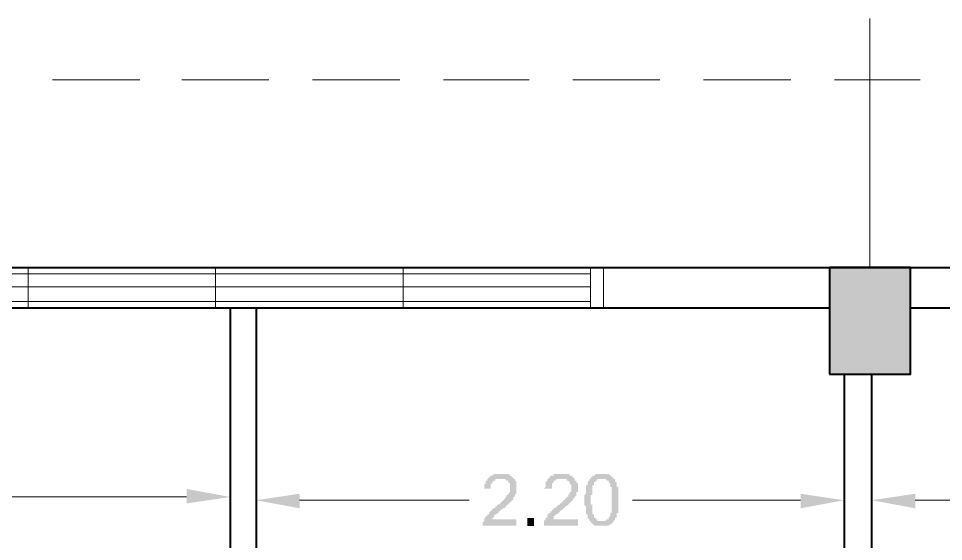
# Model space of a CAD drawing. Header units: inches. Extents: x -11 to 213, y -78 to 40.
# Drawn here: x 17.092 to 20.555, y 27.765 to 29.722 of the extents above; entities that cross this region are included whole.
import ezdxf

# ---------------------------------------------------------------- set-up
doc = ezdxf.new("R2010")
doc.units = ezdxf.units.IN
doc.header["$MEASUREMENT"] = 0
doc.layers.add('PDF_0', color=7, linetype='Continuous')

msp = doc.modelspace()

# ---------------------------------------------------------------- hatches: boundary and pattern name
at = {"layer": 'PDF_0'}
for points in [[(18.95643, 27.82406), (18.82942, 27.82406), (18.82942, 27.82406), (18.82942, 27.83011), (18.82942, 27.83011), (18.82942, 27.83615), (18.82942, 27.83615), (18.83547, 27.8422), (18.83547, 27.8422), (18.83547, 27.8422), (18.83547, 27.84825), (18.83547, 27.84825), (18.83547, 27.8543), (18.84152, 27.8543), (18.84152, 27.8543), (18.84152, 27.86035), (18.84152, 27.86035), (18.84152, 27.86035), (18.84757, 27.86035), (18.84757, 27.86639), (18.84757, 27.86639), (18.84757, 27.86639), (18.85361, 27.86639), (18.85361, 27.87244), (18.85361, 27.87244), (18.85361, 27.87244), (18.85966, 27.87849), (18.85966, 27.87849), (18.85966, 27.87849), (18.86571, 27.88454), (18.86571, 27.88454), (18.86571, 27.88454), (18.87176, 27.89059), (18.87176, 27.89059), (18.87781, 27.89059), (18.87781, 27.89663), (18.88385, 27.89663), (18.88385, 27.90268), (18.88385, 27.90268), (18.8899, 27.90268), (18.8899, 27.90268), (18.8899, 27.90268), (18.89595, 27.90873), (18.89595, 27.90873), (18.89595, 27.90873), (18.902, 27.91478), (18.902, 27.91478), (18.902, 27.91478), (18.90805, 27.92082), (18.90805, 27.92082), (18.90805, 27.92082), (18.91409, 27.92687), (18.91409, 27.92687), (18.91409, 27.92687), (18.91409, 27.93292), (18.92014, 27.93292), (18.92014, 27.93292), (18.92014, 27.93292), (18.92014, 27.93897), (18.92619, 27.93897), (18.92619, 27.94502), (18.92619, 27.94502), (18.92619, 27.94502), (18.93224, 27.95106), (18.93224, 27.95106), (18.93224, 27.95106), (18.93224, 27.95711), (18.93224, 27.95711), (18.93224, 27.96316), (18.93224, 27.96316), (18.93224, 27.96316), (18.93224, 27.96921), (18.93224, 27.96921), (18.93224, 27.96921), (18.93224, 27.97526), (18.93224, 27.97526), (18.93224, 27.9813), (18.93224, 27.9813), (18.93224, 27.9813), (18.92619, 27.98735), (18.92619, 27.98735), (18.92619, 27.9934), (18.92619, 27.9934), (18.92014, 27.9934), (18.92014, 27.9934), (18.92014, 27.9934), (18.91409, 27.99945), (18.91409, 27.99945), (18.90805, 27.99945), (18.90805, 27.99945), (18.90805, 27.99945), (18.902, 27.99945), (18.902, 27.99945), (18.89595, 27.99945), (18.89595, 27.99945), (18.8899, 27.99945), (18.8899, 27.99945), (18.88385, 27.99945), (18.88385, 27.99945), (18.88385, 27.99945), (18.87781, 27.99945), (18.87781, 27.9934), (18.87176, 27.9934), (18.87176, 27.9934), (18.87176, 27.9934), (18.86571, 27.98735), (18.86571, 27.98735), (18.86571, 27.98735), (18.86571, 27.9813), (18.86571, 27.9813), (18.85966, 27.9813), (18.85966, 27.97526), (18.85966, 27.97526), (18.85966, 27.96921), (18.85966, 27.96921), (18.85966, 27.96316), (18.85966, 27.96316), (18.85966, 27.96316), (18.83547, 27.96316), (18.83547, 27.96921), (18.83547, 27.96921), (18.83547, 27.97526), (18.83547, 27.97526), (18.83547, 27.97526), (18.83547, 27.9813), (18.84152, 27.9813), (18.84152, 27.98735), (18.84152, 27.98735), (18.84152, 27.9934), (18.84152, 27.9934), (18.84757, 27.9934), (18.84757, 27.99945), (18.84757, 27.99945), (18.84757, 27.99945), (18.85361, 28.00549), (18.85361, 28.00549), (18.85361, 28.00549), (18.85361, 28.00549), (18.85966, 28.01154), (18.85966, 28.01154), (18.85966, 28.01154), (18.86571, 28.01154), (18.86571, 28.01154), (18.87176, 28.01759), (18.87176, 28.01759), (18.87176, 28.01759), (18.87781, 28.01759), (18.87781, 28.01759), (18.88385, 28.01759), (18.88385, 28.01759), (18.8899, 28.01759), (18.8899, 28.01759), (18.89595, 28.01759), (18.89595, 28.01759), (18.89595, 28.01759), (18.902, 28.01759), (18.902, 28.01759), (18.90805, 28.01759), (18.90805, 28.01759), (18.91409, 28.01759), (18.91409, 28.01759), (18.92014, 28.01759), (18.92014, 28.01759), (18.92619, 28.01759), (18.92619, 28.01759), (18.92619, 28.01759), (18.93224, 28.01154), (18.93224, 28.01154), (18.93224, 28.01154), (18.93828, 28.01154), (18.93828, 28.00549), (18.93828, 28.00549), (18.94433, 28.00549), (18.94433, 28.00549), (18.94433, 27.99945), (18.94433, 27.99945), (18.95038, 27.99945), (18.95038, 27.9934), (18.95038, 27.9934), (18.95038, 27.9934), (18.95643, 27.98735), (18.95643, 27.98735), (18.95643, 27.98735), (18.95643, 27.9813), (18.95643, 27.9813), (18.95643, 27.97526), (18.95643, 27.97526), (18.95643, 27.96921), (18.95643, 27.96921), (18.95643, 27.96316), (18.95643, 27.96316), (18.95643, 27.96316), (18.95643, 27.96316), (18.95643, 27.95711), (18.95643, 27.95711), (18.95643, 27.95106), (18.95643, 27.95106), (18.95643, 27.95106), (18.95643, 27.94502), (18.95643, 27.94502), (18.95038, 27.93897), (18.95038, 27.93897), (18.95038, 27.93897), (18.95038, 27.93292), (18.94433, 27.93292), (18.94433, 27.92687), (18.94433, 27.92687), (18.94433, 27.92687), (18.94433, 27.92687), (18.94433, 27.92082), (18.93828, 27.92082), (18.93828, 27.92082), (18.93828, 27.92082), (18.93828, 27.91478), (18.93224, 27.91478), (18.93224, 27.91478), (18.93224, 27.91478), (18.93224, 27.90873), (18.92619, 27.90873), (18.92619, 27.90873), (18.92619, 27.90268), (18.92014, 27.90268), (18.92014, 27.90268), (18.92014, 27.89663), (18.91409, 27.89663), (18.91409, 27.89663), (18.91409, 27.89059), (18.90805, 27.89059), (18.90805, 27.89059), (18.902, 27.88454), (18.902, 27.88454), (18.89595, 27.88454), (18.89595, 27.87849), (18.8899, 27.87849), (18.8899, 27.87849), (18.8899, 27.87244), (18.88385, 27.87244), (18.88385, 27.87244), (18.88385, 27.86639), (18.87781, 27.86639), (18.87781, 27.86639), (18.87176, 27.86035), (18.87176, 27.86035), (18.87176, 27.86035), (18.87176, 27.8543), (18.86571, 27.8543), (18.86571, 27.8543), (18.86571, 27.84825), (18.86571, 27.84825), (18.86571, 27.84825), (18.95643, 27.84825)], [(19.18626, 27.82406), (19.05925, 27.82406), (19.05925, 27.82406), (19.05925, 27.83011), (19.05925, 27.83011), (19.05925, 27.83615), (19.05925, 27.83615), (19.05925, 27.8422), (19.05925, 27.8422), (19.05925, 27.8422), (19.0653, 27.84825), (19.0653, 27.84825), (19.0653, 27.8543), (19.0653, 27.8543), (19.07135, 27.8543), (19.07135, 27.86035), (19.07135, 27.86035), (19.07135, 27.86035), (19.07135, 27.86035), (19.07135, 27.86639), (19.0774, 27.86639), (19.0774, 27.86639), (19.0774, 27.86639), (19.0774, 27.87244), (19.08345, 27.87244), (19.08345, 27.87244), (19.08345, 27.87849), (19.08949, 27.87849), (19.08949, 27.87849), (19.08949, 27.88454), (19.09554, 27.88454), (19.09554, 27.88454), (19.09554, 27.89059), (19.10159, 27.89059), (19.10159, 27.89059), (19.10764, 27.89663), (19.10764, 27.89663), (19.11369, 27.90268), (19.11369, 27.90268), (19.11369, 27.90268), (19.11369, 27.90268), (19.11973, 27.90268), (19.11973, 27.90873), (19.11973, 27.90873), (19.12578, 27.90873), (19.12578, 27.91478), (19.12578, 27.91478), (19.13183, 27.91478), (19.13183, 27.92082), (19.13183, 27.92082), (19.13788, 27.92082), (19.13788, 27.92687), (19.13788, 27.92687), (19.14392, 27.92687), (19.14392, 27.93292), (19.14392, 27.93292), (19.14392, 27.93292), (19.14997, 27.93292), (19.14997, 27.93897), (19.14997, 27.93897), (19.15602, 27.94502), (19.15602, 27.94502), (19.15602, 27.94502), (19.15602, 27.95106), (19.15602, 27.95106), (19.16207, 27.95106), (19.16207, 27.95711), (19.16207, 27.95711), (19.16207, 27.96316), (19.16207, 27.96316), (19.16207, 27.96316), (19.16207, 27.96921), (19.16207, 27.96921), (19.16207, 27.96921), (19.16207, 27.97526), (19.16207, 27.97526), (19.15602, 27.9813), (19.15602, 27.9813), (19.15602, 27.9813), (19.15602, 27.98735), (19.15602, 27.98735), (19.14997, 27.9934), (19.14997, 27.9934), (19.14997, 27.9934), (19.14997, 27.9934), (19.14392, 27.9934), (19.14392, 27.99945), (19.13788, 27.99945), (19.13788, 27.99945), (19.13788, 27.99945), (19.13183, 27.99945), (19.13183, 27.99945), (19.12578, 27.99945), (19.12578, 27.99945), (19.11973, 27.99945), (19.11973, 27.99945), (19.11369, 27.99945), (19.11369, 27.99945), (19.11369, 27.99945), (19.10764, 27.99945), (19.10764, 27.99945), (19.10159, 27.9934), (19.10159, 27.9934), (19.10159, 27.9934), (19.09554, 27.9934), (19.09554, 27.98735), (19.09554, 27.98735), (19.09554, 27.98735), (19.08949, 27.9813), (19.08949, 27.9813), (19.08949, 27.9813), (19.08949, 27.97526), (19.08949, 27.97526), (19.08949, 27.96921), (19.08949, 27.96921), (19.08949, 27.96316), (19.08949, 27.96316), (19.08949, 27.96316), (19.05925, 27.96316), (19.0653, 27.96921), (19.0653, 27.96921), (19.0653, 27.97526), (19.0653, 27.97526), (19.0653, 27.97526), (19.0653, 27.9813), (19.0653, 27.9813), (19.0653, 27.98735), (19.0653, 27.98735), (19.07135, 27.9934), (19.07135, 27.9934), (19.07135, 27.9934), (19.07135, 27.99945), (19.0774, 27.99945), (19.0774, 27.99945), (19.0774, 28.00549), (19.0774, 28.00549), (19.08345, 28.00549), (19.08345, 28.00549), (19.08345, 28.01154), (19.08949, 28.01154), (19.08949, 28.01154), (19.08949, 28.01154), (19.09554, 28.01154), (19.09554, 28.01759), (19.10159, 28.01759), (19.10159, 28.01759), (19.10159, 28.01759), (19.10764, 28.01759), (19.10764, 28.01759), (19.11369, 28.01759), (19.11369, 28.01759), (19.11973, 28.01759), (19.11973, 28.01759), (19.12578, 28.01759), (19.12578, 28.01759), (19.12578, 28.01759), (19.13183, 28.01759), (19.13183, 28.01759), (19.13788, 28.01759), (19.13788, 28.01759), (19.14392, 28.01759), (19.14392, 28.01759), (19.14997, 28.01759), (19.14997, 28.01759), (19.14997, 28.01759), (19.15602, 28.01759), (19.15602, 28.01154), (19.16207, 28.01154), (19.16207, 28.01154), (19.16207, 28.01154), (19.16812, 28.00549), (19.16812, 28.00549), (19.16812, 28.00549), (19.16812, 28.00549), (19.17416, 27.99945), (19.17416, 27.99945), (19.17416, 27.99945), (19.17416, 27.9934), (19.18021, 27.9934), (19.18021, 27.9934), (19.18021, 27.98735), (19.18021, 27.98735), (19.18021, 27.98735), (19.18626, 27.9813), (19.18626, 27.9813), (19.18626, 27.97526), (19.18626, 27.97526), (19.18626, 27.96921), (19.18626, 27.96921), (19.18626, 27.96316), (19.18626, 27.96316), (19.18626, 27.96316), (19.18626, 27.96316), (19.18626, 27.95711), (19.18626, 27.95711), (19.18626, 27.95106), (19.18626, 27.95106), (19.18021, 27.95106), (19.18021, 27.94502), (19.18021, 27.94502), (19.18021, 27.93897), (19.18021, 27.93897), (19.18021, 27.93897), (19.17416, 27.93292), (19.17416, 27.93292), (19.17416, 27.92687), (19.17416, 27.92687), (19.17416, 27.92687), (19.16812, 27.92687), (19.16812, 27.92082), (19.16812, 27.92082), (19.16812, 27.92082), (19.16812, 27.92082), (19.16207, 27.91478), (19.16207, 27.91478), (19.16207, 27.91478), (19.16207, 27.91478), (19.15602, 27.90873), (19.15602, 27.90873), (19.15602, 27.90873), (19.14997, 27.90268), (19.14997, 27.90268), (19.14997, 27.90268), (19.14392, 27.89663), (19.14392, 27.89663), (19.13788, 27.89663), (19.13788, 27.89059), (19.13788, 27.89059), (19.13183, 27.89059), (19.13183, 27.88454), (19.12578, 27.88454), (19.12578, 27.88454), (19.11973, 27.87849), (19.11973, 27.87849), (19.11973, 27.87849), (19.11369, 27.87244), (19.11369, 27.87244), (19.11369, 27.87244), (19.10764, 27.86639), (19.10764, 27.86639), (19.10159, 27.86639), (19.10159, 27.86035), (19.10159, 27.86035), (19.09554, 27.86035), (19.09554, 27.8543), (19.09554, 27.8543), (19.09554, 27.8543), (19.09554, 27.84825), (19.08949, 27.84825), (19.08949, 27.84825), (19.18626, 27.84825)]]:
    msp.add_hatch(color=256, dxfattribs=at).paths.add_polyline_path(points)
h = msp.add_hatch(color=256, dxfattribs=at)
h.paths.add_polyline_path([(19.27698, 28.0176), (19.27698, 28.0176), (19.28303, 28.0176), (19.28303, 28.0176), (19.28303, 28.0176), (19.28908, 28.0176), (19.28908, 28.0176), (19.28908, 28.0176), (19.29512, 28.0176), (19.29512, 28.0176), (19.29512, 28.0176), (19.30117, 28.0176), (19.30117, 28.0176), (19.30117, 28.0176), (19.30722, 28.01155), (19.30722, 28.01155), (19.30722, 28.01155), (19.30722, 28.01155), (19.31327, 28.01155), (19.31327, 28.0055), (19.31327, 28.0055), (19.31327, 28.0055), (19.31932, 28.0055), (19.31932, 27.99946), (19.31932, 27.99946), (19.31932, 27.99946), (19.32536, 27.99946), (19.32536, 27.99341), (19.32536, 27.99341), (19.32536, 27.99341), (19.32536, 27.98736), (19.32536, 27.98736), (19.33141, 27.98736), (19.33141, 27.98131), (19.33141, 27.98131), (19.33141, 27.98131), (19.33141, 27.97526), (19.33141, 27.97526), (19.33141, 27.96922), (19.33746, 27.96922), (19.33746, 27.96317), (19.33746, 27.96317), (19.33746, 27.96317), (19.33746, 27.95712), (19.33746, 27.95712), (19.33746, 27.95107), (19.33746, 27.95107), (19.33746, 27.94503), (19.33746, 27.94503), (19.33746, 27.93898), (19.33746, 27.93293), (19.33746, 27.93293), (19.33746, 27.92688), (19.33746, 27.92688), (19.33746, 27.92083), (19.33746, 27.92083), (19.33746, 27.91479), (19.33746, 27.91479), (19.33746, 27.90874), (19.33746, 27.90874), (19.33746, 27.90269), (19.33746, 27.90269), (19.33746, 27.89664), (19.33746, 27.89664), (19.33746, 27.89059), (19.33746, 27.89059), (19.33746, 27.88455), (19.33746, 27.88455), (19.33746, 27.8785), (19.33746, 27.8785), (19.33746, 27.87245), (19.33746, 27.87245), (19.33141, 27.87245), (19.33141, 27.8664), (19.33141, 27.8664), (19.33141, 27.86036), (19.33141, 27.86036), (19.33141, 27.86036), (19.33141, 27.85431), (19.32536, 27.85431), (19.32536, 27.85431), (19.32536, 27.84826), (19.32536, 27.84826), (19.32536, 27.84826), (19.32536, 27.84826), (19.31932, 27.84221), (19.31932, 27.84221), (19.31932, 27.84221), (19.31932, 27.83616), (19.31327, 27.83616), (19.31327, 27.83616), (19.31327, 27.83012), (19.30722, 27.83012), (19.30722, 27.83012), (19.30722, 27.83012), (19.30117, 27.82407), (19.30117, 27.82407), (19.29512, 27.82407), (19.29512, 27.82407), (19.29512, 27.82407), (19.28908, 27.82407), (19.28908, 27.82407), (19.28303, 27.82407), (19.28303, 27.82407), (19.27698, 27.82407), (19.27698, 27.82407), (19.27698, 27.82407), (19.27093, 27.82407), (19.27093, 27.82407), (19.27093, 27.82407), (19.26489, 27.82407), (19.26489, 27.82407), (19.26489, 27.82407), (19.25884, 27.82407), (19.25884, 27.82407), (19.25884, 27.82407), (19.25279, 27.82407), (19.25279, 27.82407), (19.25279, 27.82407), (19.24674, 27.82407), (19.24674, 27.83012), (19.24674, 27.83012), (19.24674, 27.83012), (19.24069, 27.83012), (19.24069, 27.83012), (19.24069, 27.83616), (19.24069, 27.83616), (19.23465, 27.83616), (19.23465, 27.83616), (19.23465, 27.83616), (19.23465, 27.84221), (19.2286, 27.84221), (19.2286, 27.84221), (19.2286, 27.84826), (19.2286, 27.84826), (19.2286, 27.84826), (19.22255, 27.85431), (19.22255, 27.85431), (19.22255, 27.85431), (19.22255, 27.86036), (19.22255, 27.86036), (19.22255, 27.86036), (19.22255, 27.8664), (19.2165, 27.8664), (19.2165, 27.87245), (19.2165, 27.87245), (19.2165, 27.8785), (19.2165, 27.8785), (19.2165, 27.8785), (19.2165, 27.88455), (19.2165, 27.88455), (19.2165, 27.89059), (19.2165, 27.89059), (19.2165, 27.89664), (19.2165, 27.89664), (19.21045, 27.90269), (19.21045, 27.90874), (19.21045, 27.90874), (19.21045, 27.91479), (19.21045, 27.91479), (19.21045, 27.92083), (19.21045, 27.92083), (19.21045, 27.92688), (19.21045, 27.92688), (19.21045, 27.93293), (19.21045, 27.93293), (19.21045, 27.93898), (19.21045, 27.93898), (19.2165, 27.94503), (19.2165, 27.94503), (19.2165, 27.95107), (19.2165, 27.95107), (19.2165, 27.95712), (19.2165, 27.95712), (19.2165, 27.96317), (19.2165, 27.96317), (19.2165, 27.96317), (19.2165, 27.96922), (19.2165, 27.96922), (19.2165, 27.97526), (19.22255, 27.97526), (19.22255, 27.97526), (19.22255, 27.98131), (19.22255, 27.98131), (19.22255, 27.98736), (19.22255, 27.98736), (19.22255, 27.98736), (19.2286, 27.99341), (19.2286, 27.99341), (19.2286, 27.99341), (19.2286, 27.99341), (19.2286, 27.99946), (19.23465, 27.99946), (19.23465, 27.99946), (19.23465, 28.0055), (19.24069, 28.0055), (19.24069, 28.0055), (19.24069, 28.01155), (19.24069, 28.01155), (19.24674, 28.01155), (19.24674, 28.01155), (19.25279, 28.0176), (19.25279, 28.0176), (19.25279, 28.0176), (19.25884, 28.0176), (19.25884, 28.0176), (19.26489, 28.0176), (19.26489, 28.0176), (19.26489, 28.0176), (19.27093, 28.0176), (19.27093, 28.0176), (19.27698, 28.0176), (19.27698, 28.0176)], flags=0)
h.paths.add_polyline_path([(19.27698, 27.84221), (19.27698, 27.84221), (19.28303, 27.84221), (19.28303, 27.84221), (19.28908, 27.84221), (19.28908, 27.84221), (19.28908, 27.84221), (19.29512, 27.84826), (19.29512, 27.84826), (19.29512, 27.84826), (19.30117, 27.84826), (19.30117, 27.85431), (19.30117, 27.85431), (19.30117, 27.85431), (19.30722, 27.86036), (19.30722, 27.86036), (19.30722, 27.86036), (19.30722, 27.86036), (19.30722, 27.8664), (19.30722, 27.8664), (19.30722, 27.8664), (19.30722, 27.87245), (19.31327, 27.87245), (19.31327, 27.87245), (19.31327, 27.8785), (19.31327, 27.8785), (19.31327, 27.88455), (19.31327, 27.88455), (19.31327, 27.89059), (19.31327, 27.89059), (19.31327, 27.89664), (19.31327, 27.89664), (19.31327, 27.90269), (19.31327, 27.90269), (19.31327, 27.90874), (19.31327, 27.90874), (19.31327, 27.91479), (19.31327, 27.91479), (19.31327, 27.92083), (19.31327, 27.92688), (19.31327, 27.92688), (19.31327, 27.93293), (19.31327, 27.93293), (19.31327, 27.93898), (19.31327, 27.93898), (19.31327, 27.94503), (19.31327, 27.94503), (19.31327, 27.95107), (19.31327, 27.95107), (19.31327, 27.95107), (19.31327, 27.95712), (19.31327, 27.95712), (19.31327, 27.96317), (19.31327, 27.96317), (19.31327, 27.96317), (19.31327, 27.96922), (19.31327, 27.96922), (19.30722, 27.96922), (19.30722, 27.97526), (19.30722, 27.97526), (19.30722, 27.98131), (19.30722, 27.98131), (19.30722, 27.98131), (19.30117, 27.98736), (19.30117, 27.98736), (19.30117, 27.98736), (19.30117, 27.99341), (19.29512, 27.99341), (19.29512, 27.99341), (19.29512, 27.99341), (19.28908, 27.99946), (19.28908, 27.99946), (19.28908, 27.99946), (19.28303, 27.99946), (19.28303, 27.99946), (19.27698, 27.99946), (19.27698, 27.99946), (19.27093, 27.99946), (19.27093, 27.99946), (19.27093, 27.99946), (19.26489, 27.99946), (19.26489, 27.99946), (19.25884, 27.99946), (19.25884, 27.99341), (19.25884, 27.99341), (19.25279, 27.99341), (19.25279, 27.99341), (19.25279, 27.98736), (19.25279, 27.98736), (19.24674, 27.98736), (19.24674, 27.98131), (19.24674, 27.98131), (19.24674, 27.98131), (19.24674, 27.97526), (19.24674, 27.97526), (19.24674, 27.97526), (19.24069, 27.97526), (19.24069, 27.96922), (19.24069, 27.96922), (19.24069, 27.96317), (19.24069, 27.96317), (19.24069, 27.96317), (19.24069, 27.95712), (19.24069, 27.95712), (19.24069, 27.95107), (19.24069, 27.95107), (19.24069, 27.94503), (19.24069, 27.94503), (19.24069, 27.93898), (19.23465, 27.93898), (19.23465, 27.93293), (19.23465, 27.93293), (19.23465, 27.92688), (19.23465, 27.92688), (19.23465, 27.92083), (19.23465, 27.91479), (19.23465, 27.91479), (19.23465, 27.90874), (19.23465, 27.90874), (19.23465, 27.90269), (19.24069, 27.90269), (19.24069, 27.89664), (19.24069, 27.89664), (19.24069, 27.89059), (19.24069, 27.89059), (19.24069, 27.89059), (19.24069, 27.88455), (19.24069, 27.88455), (19.24069, 27.8785), (19.24069, 27.8785), (19.24069, 27.8785), (19.24069, 27.87245), (19.24069, 27.87245), (19.24069, 27.87245), (19.24069, 27.8664), (19.24674, 27.8664), (19.24674, 27.86036), (19.24674, 27.86036), (19.24674, 27.86036), (19.24674, 27.85431), (19.25279, 27.85431), (19.25279, 27.85431), (19.25279, 27.84826), (19.25279, 27.84826), (19.25884, 27.84826), (19.25884, 27.84826), (19.25884, 27.84221), (19.26489, 27.84221), (19.26489, 27.84221), (19.27093, 27.84221), (19.27093, 27.84221), (19.27093, 27.84221), (19.27698, 27.84221)], flags=0)

# ---------------------------------------------------------------- linework, layer by layer
at = {"layer": 'PDF_0', "lineweight": 5}
for points in [[(20.27958, 28.79064), (20.27958, 29.72201)], [(17.98139, 27.99836), (17.98139, 28.04675)], [(20.18281, 27.99836), (20.18281, 28.04675)], [(20.28563, 27.84717), (20.28563, 28.04675)], [(17.72133, 27.93184), (14.83649, 27.93184)], [(18.14468, 27.91974), (18.7797, 27.91974)], [(20.01952, 27.91974), (19.39054, 27.91974)], [(20.44892, 27.91974), (21.82783, 27.91974)], [(17.88462, 27.87136), (17.88462, 27.80483)]]:
    msp.add_lwpolyline(points, dxfattribs=at)
at = {"layer": 'PDF_0', "lineweight": 20}
for points in [[(17.21935, 29.49219), (17.54594, 29.49219)], [(17.70318, 29.49219), (18.02977, 29.49219)], [(18.19306, 29.49219), (18.51965, 29.49219)], [(18.68294, 29.49219), (19.00348, 29.49219)], [(19.16677, 29.49219), (19.49335, 29.49219)], [(19.65665, 29.49219), (19.98323, 29.49219)], [(20.14652, 29.49219), (20.46706, 29.49219)], [(17.54594, 28.79064), (17.21935, 28.79064)], [(18.02977, 28.79064), (17.70318, 28.79064)], [(18.51965, 28.79064), (18.19306, 28.79064)], [(19.00348, 28.79064), (18.68294, 28.79064)], [(19.49335, 28.79064), (19.16677, 28.79064)], [(19.98323, 28.79064), (19.65665, 28.79064)], [(20.46706, 28.79064), (20.14652, 28.79064)]]:
    msp.add_lwpolyline(points, dxfattribs=at)
at = {"layer": 'PDF_0', "lineweight": 40}
for points in [[(11.87303, 15.79375), (-2.87168, 15.79375), (-2.87168, 28.79064), (37.12895, 28.79064), (37.12895, 15.79375), (21.68873, 15.79375)], [(14.12889, 28.63944), (20.12838, 28.63944)], [(17.88462, 28.63944), (17.88462, 26.23843)], [(17.98139, 28.63944), (17.98139, 26.25053)], [(20.43077, 28.63944), (23.98088, 28.63944), (23.98088, 23.38988), (22.95274, 23.38988)], [(20.18281, 28.39148), (20.18281, 23.58946)], [(20.28563, 28.39148), (20.28563, 23.58946)]]:
    msp.add_lwpolyline(points, dxfattribs=at)
at = {"layer": 'PDF_0', "lineweight": 13}
for points in [[(17.12864, 28.63944), (17.12864, 28.79064)], [(17.83019, 28.63944), (17.83019, 28.79064)], [(18.53174, 28.63944), (18.53174, 28.79064)], [(19.2333, 28.63944), (19.2333, 28.79064)], [(19.28168, 28.63944), (19.28168, 28.79064)], [(15.03002, 28.76644), (19.2333, 28.76644)], [(15.03002, 28.71806), (19.2333, 28.71806)], [(15.03002, 28.66363), (19.2333, 28.66363)]]:
    msp.add_lwpolyline(points, dxfattribs=at)
at = {"layer": 'PDF_0', "lineweight": 40}
msp.add_lwpolyline([(20.12838, 28.39148), (20.43077, 28.39148), (20.43077, 28.79064), (20.12838, 28.79064)], close=True, dxfattribs=at)
at = {"layer": 'PDF_0', "color": 9, "true_color": 0x00007f}
for points in [[(20.43077, 28.79064), (20.12838, 28.79064), (20.43077, 28.39148)], [(20.12838, 28.79064), (20.43077, 28.39148), (20.12838, 28.39148)]]:
    msp.add_solid(points, dxfattribs=at)
at = {"layer": 'PDF_0'}
for points in [[(17.72133, 27.96208), (17.72133, 27.90765), (17.88462, 27.93184)], [(18.14468, 27.94393), (18.14468, 27.8895), (17.98139, 27.91974)], [(20.01952, 27.94393), (20.01952, 27.8895), (20.18281, 27.91974)], [(20.44892, 27.94393), (20.44892, 27.8895), (20.28563, 27.91974)]]:
    msp.add_solid(points, dxfattribs=at)
at = {"layer": 'PDF_0', "lineweight": 5}
msp.add_solid([(19.02162, 27.82298), (18.99743, 27.82298), (19.02162, 27.85322), (18.99743, 27.85322)], dxfattribs=at)

doc.saveas('drawing.dxf')
